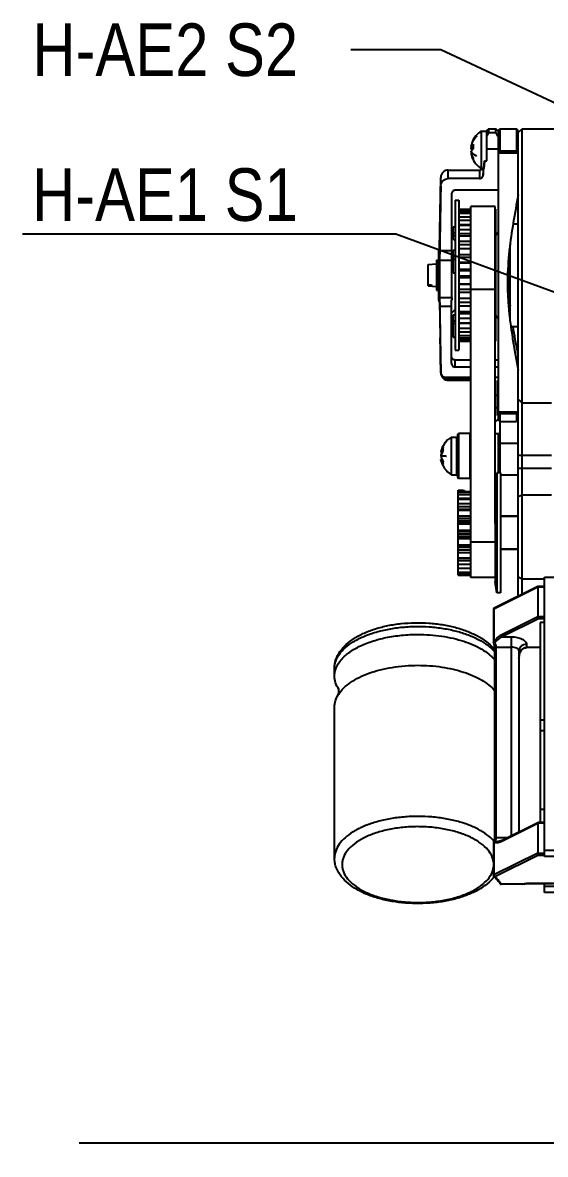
# Model space of a CAD drawing. Header units: millimetres. Extents: x 0 to 594, y 0 to 420.
# Drawn here: x 148.1 to 182.9, y 124.4 to 199.7 of the extents above; entities that cross this region are included whole.
import ezdxf

# ---------------------------------------------------------------- set-up
doc = ezdxf.new("R2010")
doc.units = ezdxf.units.MM
doc.header["$LTSCALE"] = 32.67
doc.layers.get('0').update_dxf_attribs({"linetype": 'CONTINUOUS'})
for name, color, linetype in [('3_ALL_AXES', 7, 'CONTINUOUS'), ('7_ALL_FEATURES', 7, 'CONTINUOUS'), ('APSF_BLANK_LAYER', 7, 'CONTINUOUS'), ('AXIS', 7, 'CONTINUOUS'), ('COSMETIC', 7, 'CONTINUOUS'), ('NOTE', 7, 'CONTINUOUS')]:
    doc.layers.add(name, color=color, linetype=linetype)
doc.styles.get("Standard").update_dxf_attribs({"font": 'txt', "width": 0.85})
doc.styles.add('TEXTSTYLE_2', font='txt', dxfattribs={"width": 0.85})
doc.dimstyles.get("Standard").update_dxf_attribs({"dimtxt": 3.5, "dimasz": 3.5, "dimexe": 1.5, "dimexo": 1, "dimtad": 1, "dimtxsty": 'STANDARD', "dimblk": '_FILLED', "dimblk1": '_FILLED', "dimblk2": '_FILLED', "dimcen": 0.09, "dimadec": 0, "dimazin": 0, "dimtol": 1, "dimtp": 0.01, "dimtm": 0.01, "dimtfac": 1, "dimtofl": 0, "dimtmove": 0, "dimatfit": 3, "dimldrblk": '_FILLED', "dimfxl": 1, "dimtolj": 1, "dimarcsym": 0})

# ---------------------------------------------------------------- blocks, each defined once
blk = doc.blocks.new('_FILLED')
at = {"color": 0, "linetype": 'BYBLOCK'}
blk.add_solid([(0, 0), (-1, 0.214), (-1, -0.214)], dxfattribs=at)

msp = doc.modelspace()

# ---------------------------------------------------------------- linework, layer by layer
at = {"color": 7, "linetype": 'CONTINUOUS'}
for p, q in [((178.684, 189.976), (178.684, 192.476)), ((178.684, 192.476), (179.034, 192.476)), ((179.022, 192.494), (179.02, 192.478)), ((179.034, 190.608), (179.034, 192.476)), ((179.638, 192.611), (179.167, 192.611)), ((179.171, 192.609), (179.169, 192.611)), ((179.171, 192.373), (179.171, 192.609)), ((179.634, 192.609), (179.171, 192.609)), ((179.171, 192.373), (179.634, 192.373)), ((179.636, 192.611), (179.634, 192.609)), ((179.634, 192.373), (179.634, 192.609)), ((179.784, 192.506), (179.909, 192.631)), ((179.909, 192.631), (179.909, 191.147)), ((181.009, 192.631), (181.009, 191.147)), ((181.134, 192.506), (181.009, 192.631)), ((181.134, 192.381), (181.384, 192.631)), ((181.134, 161.53), (181.134, 192.506)), ((181.384, 161.655), (181.384, 192.631)), ((181.384, 192.631), (185.384, 192.631)), ((178.119, 191.433), (177.987, 191.45)), ((178.124, 191.322), (177.987, 191.33)), ((178.007, 191.004), (177.987, 191.001)), ((179.838, 191.027), (179.784, 190.967)), ((179.784, 190.967), (179.784, 173.811)), ((179.838, 191.027), (181.08, 191.027)), ((179.909, 191.147), (181.009, 191.147)), ((181.134, 190.967), (181.08, 191.027)), ((176.475, 189.313), (176.475, 189.881)), ((178.556, 189.881), (178.556, 189.313)), ((178.684, 189.976), (178.822, 189.976)), ((178.805, 189.976), (178.805, 189.548)), ((175.975, 188.803), (175.975, 189.391)), ((178.556, 189.313), (176.475, 189.313)), ((179.784, 188.531), (176.934, 188.531)), ((176.684, 188.268), (176.684, 184.063)), ((177.184, 187.271), (177.984, 187.271)), ((177.184, 187.236), (177.984, 187.236)), ((177.184, 187.127), (177.984, 187.127)), ((177.184, 186.998), (177.984, 186.998)), ((177.984, 162.762), (177.984, 187.447)), ((179.584, 187.447), (177.984, 187.447)), ((179.584, 166.355), (179.584, 187.447)), ((179.584, 187.271), (179.634, 187.271)), ((179.584, 187.236), (179.634, 187.236)), ((179.584, 187.127), (179.634, 187.127)), ((179.584, 186.998), (179.634, 186.998)), ((179.634, 178.491), (179.634, 187.271)), ((176.809, 185.281), (176.809, 186.103)), ((176.809, 186.103), (176.934, 186.103)), ((177.184, 186.769), (177.984, 186.769)), ((177.184, 186.553), (177.984, 186.553)), ((177.984, 186.229), (177.184, 186.229)), ((177.184, 186.217), (177.984, 186.217)), ((179.584, 186.769), (179.634, 186.769)), ((179.584, 186.553), (179.634, 186.553)), ((179.634, 186.229), (179.584, 186.229)), ((179.584, 186.217), (179.634, 186.217)), ((180.787, 186.306), (181.134, 186.306)), ((176.934, 185.156), (176.684, 185.406)), ((176.809, 185.702), (176.934, 185.702)), ((176.809, 185.515), (176.934, 185.515)), ((177.184, 185.925), (177.984, 185.925)), ((177.984, 185.633), (177.184, 185.633)), ((177.184, 185.497), (177.984, 185.497)), ((179.584, 185.925), (179.634, 185.925)), ((179.634, 185.633), (179.584, 185.633)), ((179.584, 185.497), (179.634, 185.497)), ((179.634, 185.542), (179.784, 185.756)), ((177.184, 185.144), (177.984, 185.144)), ((177.984, 184.899), (177.184, 184.899)), ((177.184, 184.646), (177.984, 184.646)), ((179.584, 185.144), (179.634, 185.144)), ((179.634, 184.899), (179.584, 184.899)), ((179.584, 184.646), (179.634, 184.646)), ((180.584, 179.854), (180.584, 184.911)), ((175.684, 183.881), (175.684, 181.881)), ((175.684, 183.881), (175.834, 183.881)), ((175.899, 183.869), (175.899, 181.391)), ((175.899, 183.869), (176.709, 183.869)), ((176.684, 184.508), (175.903, 184.508)), ((176.709, 181.391), (176.709, 183.869)), ((176.809, 183.041), (176.809, 184.541)), ((176.809, 184.541), (176.934, 184.541)), ((176.809, 184.14), (176.934, 184.14)), ((176.809, 183.952), (176.934, 183.952)), ((177.184, 184.249), (177.984, 184.249)), ((177.984, 184.063), (177.184, 184.063)), ((179.584, 184.249), (179.634, 184.249)), ((179.634, 184.063), (179.584, 184.063)), ((180.504, 183.946), (180.504, 181.816)), ((175.134, 183.583), (175.684, 183.631)), ((175.134, 182.179), (175.134, 183.583)), ((177.984, 183.731), (177.184, 183.731)), ((177.184, 183.707), (177.984, 183.707)), ((177.184, 183.286), (177.984, 183.286)), ((177.984, 183.169), (177.184, 183.169)), ((179.634, 183.731), (179.584, 183.731)), ((179.584, 183.707), (179.634, 183.707)), ((179.584, 183.286), (179.634, 183.286)), ((179.634, 183.169), (179.584, 183.169)), ((176.809, 183.041), (176.934, 183.041)), ((177.984, 182.825), (177.184, 182.825)), ((177.184, 182.726), (177.984, 182.726)), ((179.634, 182.825), (179.584, 182.825)), ((179.584, 182.726), (179.634, 182.726)), ((175.134, 182.263), (175.359, 182.244)), ((175.359, 182.176), (175.134, 182.194)), ((175.134, 182.179), (175.684, 182.131)), ((175.359, 182.244), (175.359, 182.176)), ((175.684, 181.881), (175.834, 181.881)), ((177.184, 182.303), (177.984, 182.303)), ((177.984, 182.26), (177.184, 182.26)), ((177.984, 181.923), (177.184, 181.923)), ((177.184, 181.753), (177.984, 181.753)), ((177.984, 181.941), (179.584, 181.941)), ((179.584, 182.303), (179.634, 182.303)), ((179.634, 182.26), (179.584, 182.26)), ((179.634, 181.923), (179.584, 181.923)), ((179.584, 181.753), (179.634, 181.753)), ((180.482, 181.814), (180.48, 181.834)), ((175.899, 181.391), (176.709, 181.391)), ((176.684, 177.031), (176.684, 181.218)), ((177.184, 181.348), (177.984, 181.348)), ((177.984, 181.068), (177.184, 181.068)), ((177.184, 180.837), (177.984, 180.837)), ((179.584, 181.348), (179.634, 181.348)), ((179.634, 181.068), (179.584, 181.068)), ((179.584, 180.837), (179.634, 180.837)), ((176.684, 180.791), (175.903, 180.791)), ((176.934, 180.606), (176.684, 180.356)), ((176.809, 178.75), (176.809, 180.25)), ((176.809, 180.25), (176.934, 180.25)), ((177.184, 180.471), (177.984, 180.471)), ((177.984, 180.305), (177.184, 180.305)), ((179.584, 180.471), (179.634, 180.471)), ((179.634, 180.305), (179.584, 180.305)), ((179.634, 180.221), (179.784, 180.007)), ((176.809, 179.848), (176.934, 179.848)), ((176.809, 179.661), (176.934, 179.661)), ((177.184, 180.023), (177.984, 180.023)), ((177.184, 179.714), (177.984, 179.714)), ((177.984, 179.67), (177.184, 179.67)), ((177.184, 179.352), (177.984, 179.352)), ((179.584, 180.023), (179.634, 180.023)), ((179.584, 179.714), (179.634, 179.714)), ((179.634, 179.67), (179.584, 179.67)), ((179.584, 179.352), (179.634, 179.352)), ((180.638, 179.456), (181.134, 179.456)), ((176.809, 178.75), (176.934, 178.75)), ((177.184, 179.116), (177.984, 179.116)), ((177.184, 178.859), (177.984, 178.859)), ((177.184, 178.707), (177.984, 178.707)), ((177.184, 178.567), (177.984, 178.567)), ((179.584, 179.116), (179.634, 179.116)), ((179.584, 178.859), (179.634, 178.859)), ((179.584, 178.707), (179.634, 178.707)), ((179.584, 178.567), (179.634, 178.567)), ((177.184, 178.507), (177.984, 178.507)), ((177.184, 178.491), (177.984, 178.491)), ((179.584, 178.507), (179.634, 178.507)), ((179.584, 178.491), (179.634, 178.491)), ((177.984, 177.231), (176.934, 177.231)), ((176.934, 176.768), (176.934, 177.231)), ((179.784, 177.231), (179.584, 177.231)), ((181.134, 177.539), (181.094, 177.749)), ((175.975, 176.372), (175.975, 176.497)), ((177.984, 176.768), (176.934, 176.768)), ((179.784, 176.768), (179.584, 176.768)), ((176.185, 176.083), (177.984, 176.083)), ((176.475, 175.95), (177.984, 175.95)), ((176.475, 175.881), (176.475, 175.95)), ((179.584, 176.083), (179.784, 176.083)), ((179.784, 175.88), (179.759, 175.88)), ((179.759, 173.53), (179.759, 175.88)), ((179.759, 174.879), (179.584, 174.879)), ((179.759, 174.049), (179.584, 174.049)), ((181.134, 174.605), (181.384, 174.387)), ((181.384, 174.387), (183.334, 174.387)), ((179.816, 173.53), (179.759, 173.53)), ((179.784, 173.811), (179.838, 173.751)), ((181.08, 173.751), (179.838, 173.751)), ((181.009, 173.647), (179.909, 173.647)), ((179.909, 173.647), (179.909, 173.131)), ((181.009, 173.647), (181.009, 173.131)), ((181.08, 173.751), (181.134, 173.811)), ((179.64, 173.165), (179.584, 173.165)), ((179.784, 173.256), (179.909, 173.131)), ((179.934, 169.731), (179.934, 173.131)), ((181.134, 173.256), (181.009, 173.131)), ((176.684, 172.099), (177.034, 172.099)), ((176.684, 169.599), (176.684, 172.099)), ((177.034, 169.599), (177.034, 172.099)), ((177.084, 172.274), (177.159, 172.349)), ((177.084, 172.274), (177.084, 169.424)), ((177.159, 172.349), (177.159, 171.878)), ((177.159, 171.878), (177.159, 171.734)), ((177.984, 172.274), (177.909, 172.349)), ((177.909, 172.349), (177.909, 171.878)), ((177.909, 171.878), (177.909, 171.734)), ((179.884, 172.274), (179.809, 172.349)), ((179.809, 171.878), (179.809, 172.349)), ((179.809, 171.734), (179.809, 171.878)), ((179.884, 169.731), (179.884, 172.274)), ((176.072, 171.084), (175.987, 171.096)), ((177.159, 171.734), (177.159, 169.349)), ((177.909, 171.734), (177.909, 169.349)), ((179.809, 169.731), (179.809, 171.734)), ((179.934, 171.707), (181.134, 171.707)), ((175.989, 170.856), (175.987, 170.856)), ((176.059, 170.612), (175.987, 170.602)), ((175.988, 170.593), (175.987, 170.602)), ((181.134, 170.902), (183.334, 170.902)), ((176.684, 169.599), (177.034, 169.599)), ((179.959, 169.599), (181.134, 169.599)), ((181.134, 170.032), (183.334, 170.032)), ((177.084, 169.424), (177.159, 169.349)), ((177.984, 169.424), (177.909, 169.349)), ((177.134, 168.547), (177.134, 168.562)), ((177.134, 168.43), (177.984, 168.43)), ((177.134, 168.271), (177.134, 168.43)), ((177.134, 168.271), (177.984, 168.271)), ((177.564, 168.484), (177.984, 168.484)), ((181.134, 168.158), (181.384, 168.268)), ((181.384, 168.268), (183.334, 168.268)), ((177.134, 167.973), (177.984, 167.973)), ((177.134, 167.688), (177.134, 167.973)), ((177.134, 167.688), (177.984, 167.688)), ((177.134, 167.245), (177.984, 167.245)), ((177.134, 166.87), (177.134, 167.245)), ((177.134, 166.87), (177.984, 166.87)), ((177.134, 166.335), (177.984, 166.335)), ((177.134, 165.914), (177.134, 166.335)), ((177.134, 165.914), (177.984, 165.914)), ((177.134, 165.352), (177.984, 165.352)), ((177.134, 164.936), (177.134, 165.352)), ((177.984, 165.141), (179.584, 165.141)), ((177.134, 164.936), (177.984, 164.936)), ((177.134, 164.414), (177.984, 164.414)), ((177.134, 164.054), (177.134, 164.414)), ((177.134, 164.054), (177.984, 164.054)), ((177.134, 163.636), (177.984, 163.636)), ((177.134, 163.374), (177.134, 163.636)), ((177.134, 163.374), (177.984, 163.374)), ((177.134, 163.11), (177.984, 163.11)), ((177.134, 162.979), (177.134, 163.11)), ((177.134, 162.979), (177.984, 162.979)), ((177.134, 162.901), (177.984, 162.901)), ((179.584, 162.762), (177.984, 162.762)), ((181.134, 162.8), (181.384, 162.667)), ((182.884, 162.768), (183.647, 162.768)), ((182.884, 144.182), (182.884, 162.768)), ((179.509, 160.676), (182.426, 162.135)), ((179.535, 160.73), (182.441, 162.183)), ((181.384, 162.667), (182.884, 162.667)), ((182.426, 162.135), (182.884, 162.135)), ((182.426, 162.135), (182.426, 160.143)), ((182.442, 162.183), (182.447, 162.185)), ((182.447, 162.185), (182.884, 162.185)), ((179.48, 160.641), (179.48, 158.432)), ((179.509, 160.676), (179.509, 158.467)), ((182.426, 160.143), (179.997, 158.928)), ((182.468, 160.006), (180.068, 158.806)), ((182.884, 160.143), (182.426, 160.143)), ((182.884, 160.006), (182.468, 160.006)), ((182.884, 159.77), (182.584, 159.77)), ((182.584, 159.77), (182.584, 146.457)), ((179.48, 158.432), (179.484, 158.402)), ((180.068, 158.806), (180.676, 158.806)), ((180.676, 145.573), (180.676, 158.806)), ((181.676, 158.306), (181.676, 158.093)), ((179.539, 158.073), (179.539, 145.376)), ((179.639, 158.123), (180.676, 158.123)), ((179.639, 158.123), (179.639, 145.426)), ((181.176, 157.873), (181.176, 145.823)), ((182.584, 158.106), (181.676, 158.106)), ((182.584, 158.093), (181.676, 158.093)), ((168.901, 156.191), (168.901, 156.722)), ((168.901, 144.078), (168.901, 154.135)), ((182.584, 153.275), (182.884, 153.275)), ((182.884, 152.539), (182.584, 152.539)), ((182.584, 147.343), (182.884, 147.343)), ((179.997, 145.192), (182.426, 146.407)), ((180.023, 145.246), (182.441, 146.455)), ((182.884, 146.407), (182.426, 146.407)), ((182.426, 146.407), (182.426, 144.415)), ((182.442, 146.456), (182.447, 146.457)), ((182.884, 146.457), (182.447, 146.457)), ((180.383, 145.426), (179.639, 145.426)), ((179.48, 145.13), (179.48, 142.921)), ((179.5, 145.191), (179.5, 145.191)), ((179.509, 145.165), (179.509, 142.956)), ((179.767, 145.176), (179.768, 145.176)), ((182.426, 144.415), (179.509, 142.956)), ((182.468, 144.278), (179.58, 142.835)), ((182.426, 144.415), (182.884, 144.415)), ((182.468, 144.278), (182.884, 144.278)), ((211.884, 144.582), (182.884, 144.582)), ((211.884, 144.182), (182.884, 144.182)), ((181.418, 142.349), (179.993, 142.349)), ((179.994, 142.349), (179.994, 142.336)), ((181.418, 142.336), (179.994, 142.336)), ((181.418, 142.336), (181.418, 142.349)), ((181.418, 142.336), (181.441, 142.338)), ((184.176, 142.378), (181.676, 142.378)), ((181.676, 142.378), (181.676, 142.365)), ((184.176, 142.365), (181.676, 142.365)), ((182.884, 141.782), (182.884, 142.365)), ((211.884, 142.182), (182.884, 142.182)), ((211.884, 141.782), (182.884, 141.782))]:
    msp.add_line(p, q, dxfattribs=at)
for points in [[(179.484, 158.402), (179.504, 158.332), (179.526, 158.227), (179.537, 158.129), (179.539, 158.073)], [(181.176, 157.373), (181.184, 157.499), (181.214, 157.645), (181.263, 157.775), (181.328, 157.887), (181.408, 157.979), (181.502, 158.047), (181.604, 158.085), (181.676, 158.093)], [(179.539, 145.376), (179.537, 145.325), (179.527, 145.258), (179.512, 145.21), (179.5, 145.191)], [(180.023, 145.246), (179.904, 145.198), (179.782, 145.177), (179.768, 145.176)]]:
    msp.add_lwpolyline(points, dxfattribs=at)
for centre, radius, start, end in [((179.411, 191.226), 1.446, 120.18853, 160.07687), ((175.156, 187.771), 6.603, 45.49612, 45.66494), ((179.241, 191.287), 1.264, 160.10887, 172.621), ((179.289, 191.162), 1.313, 167.47429, 172.67262), ((179.289, 191.289), 1.313, 187.32738, 192.52571), ((179.241, 191.164), 1.264, 187.379, 199.89113), ((179.244, 191.166), 1.269, 199.90261, 208.1893), ((179.411, 191.226), 1.446, 199.92313, 239.81147), ((194.63, 182.417), 17.114, 149.33025, 149.79796), ((166.289, 182.417), 17.115, 30.20333, 30.67103), ((176.475, 189.381), 0.5, 90, 178.90878), ((178.266, 190.614), 0.148, 197.19566, 198.93457), ((178.556, 190.131), 0.25, 270, 320.88334), ((223.058, 183.853), 47.16, 179.20429, 179.98031), ((180.534, 183.906), 0.05, 360, 126.8699), ((203.418, 183.742), 23.017, 184.80427, 186.21724), ((180.534, 181.856), 0.05, 233.1301, 0), ((209.788, 181.398), 33.889, 180.01078, 180.26899), ((232.339, 181.541), 56.441, 180.30722, 180.76139), ((206.887, 184.115), 26.506, 186.208, 187.07393), ((694.493, 187.834), 518.638, 180.77801, 181.00884), ((176.475, 176.381), 0.5, 181.09122, 270), ((176.7, 176.539), 4.482, 313.19409, 313.47364), ((191.823, 181.838), 14.458, 214.01164, 214.50987), ((169.096, 181.838), 14.458, 325.49061, 325.98884), ((177.411, 170.849), 1.446, 120.18853, 169.80674), ((176.652, 170.977), 0.676, 169.0994, 169.86156), ((176.652, 170.977), 0.676, 168.45809, 169.09941), ((176.658, 170.975), 0.682, 162.77875, 168.44794), ((176.705, 170.981), 0.729, 189.88675, 190.45561), ((177.411, 170.849), 1.446, 190.19326, 239.81147), ((179.552, 160.696), 0.038, 116.5936, 128.92575), ((177.454, 156.31), 2.66, 38.09015, 40.36925), ((182.244, 157.373), 1.068, 172.76322, 180.00705), ((170.873, 153.887), 2.028, 146.73603, 147.12299), ((179.58, 145.13), 0.1, 142.82046, 153.03448), ((177.605, 143.5), 2.566, 41.91732, 42.2748), ((179.619, 145.102), 0.127, 143.43938, 150.06971), ((179.58, 142.921), 0.1, 179.99681, 227.16148), ((177.472, 140.651), 2.998, 46.00613, 47.13054), ((178.045, 141.09), 2.32, 32.87567, 34.69853), ((179.994, 142.436), 0.1, 212.88997, 269.99718), ((181.646, 141.395), 0.981, 102.24099, 103.427)]:
    msp.add_arc(centre, radius, start, end, dxfattribs=at)
for points, knots in [([(179.169, 192.611), (179.167, 192.611), (179.161, 192.609), (179.151, 192.602), (179.137, 192.592), (179.112, 192.572), (179.073, 192.539), (179.04, 192.51), (179.022, 192.494)], [0, 0, 0, 0, 0.034749, 0.0974, 0.187804, 0.304686, 0.610795, 1, 1, 1, 1]), ([(179.634, 192.373), (179.634, 192.357), (179.646, 192.319), (179.677, 192.255), (179.725, 192.174), (179.763, 192.116), (179.784, 192.085)], [0, 0, 0, 0, 0.143545, 0.364793, 0.654862, 1, 1, 1, 1]), ([(179.77, 192.494), (179.754, 192.511), (179.724, 192.54), (179.688, 192.573), (179.665, 192.593), (179.652, 192.603), (179.643, 192.609), (179.638, 192.611), (179.636, 192.611)], [0, 0, 0, 0, 0.393556, 0.700024, 0.816069, 0.905262, 0.966523, 1, 1, 1, 1]), ([(177.987, 191.45), (177.992, 191.464), (178.01, 191.499), (178.057, 191.551), (178.101, 191.582), (178.126, 191.597)], [0, 0, 0, 0, 0.214916, 0.575629, 1, 1, 1, 1]), ([(178.126, 191.597), (178.123, 191.573), (178.115, 191.472), (178.118, 191.371), (178.126, 191.295)], [0, 0, 0, 0, 0.247342, 1, 1, 1, 1]), ([(178.051, 191.226), (178.044, 191.234), (178.017, 191.266), (177.996, 191.302), (177.987, 191.33)], [0, 0, 0, 0, 0.275166, 1, 1, 1, 1]), ([(178.126, 191.295), (178.109, 191.282), (178.077, 191.254), (178.026, 191.199), (177.997, 191.153), (177.987, 191.121)], [0, 0, 0, 0, 0.291978, 0.554448, 1, 1, 1, 1]), ([(178.007, 191.004), (178.013, 190.976), (178.042, 190.863), (178.086, 190.754), (178.126, 190.677)], [0, 0, 0, 0, 0.248753, 1, 1, 1, 1]), ([(178.126, 190.677), (178.125, 190.672), (178.12, 190.652), (178.118, 190.633), (178.118, 190.618)], [0, 0, 0, 0, 0.26376, 1, 1, 1, 1]), ([(178.118, 190.618), (178.118, 190.614), (178.118, 190.598), (178.121, 190.582), (178.125, 190.571)], [0, 0, 0, 0, 0.257575, 1, 1, 1, 1]), ([(175.975, 188.803), (175.976, 188.868), (176.003, 189), (176.111, 189.169), (176.276, 189.285), (176.409, 189.313), (176.475, 189.313)], [0, 0, 0, 0, 0.249397, 0.499121, 0.749363, 1, 1, 1, 1]), ([(178.556, 189.313), (178.587, 189.313), (178.65, 189.325), (178.73, 189.378), (178.786, 189.455), (178.802, 189.517), (178.805, 189.548)], [0, 0, 0, 0, 0.250645, 0.500904, 0.750641, 1, 1, 1, 1]), ([(175.975, 188.803), (175.962, 188.087), (175.936, 186.655), (175.912, 185.224), (175.903, 184.508)], [0, 0, 0, 0, 0.5, 1, 1, 1, 1]), ([(176.934, 188.531), (176.901, 188.531), (176.833, 188.517), (176.75, 188.456), (176.696, 188.369), (176.684, 188.302), (176.684, 188.268)], [0, 0, 0, 0, 0.250631, 0.500854, 0.750575, 1, 1, 1, 1]), ([(181.134, 188.223), (181.014, 187.608), (180.785, 186.377), (180.604, 185.136), (180.536, 184.513)], [0, 0, 0, 0, 0.500043, 1, 1, 1, 1]), ([(176.684, 184.063), (176.688, 184.047), (176.702, 183.983), (176.709, 183.918), (176.709, 183.869)], [0, 0, 0, 0, 0.255306, 1, 1, 1, 1]), ([(180.536, 184.513), (180.464, 183.85), (180.397, 182.848), (180.427, 181.512), (180.503, 180.512), (180.623, 179.517), (180.823, 178.196), (181.006, 177.211), (181.134, 176.555)], [0, 0, 0, 0, 0.249919, 0.374914, 0.499915, 0.624926, 0.749947, 1, 1, 1, 1]), ([(176.709, 181.391), (176.709, 181.377), (176.707, 181.319), (176.696, 181.261), (176.684, 181.218)], [0, 0, 0, 0, 0.239684, 1, 1, 1, 1]), ([(176.934, 177.231), (176.901, 177.231), (176.833, 177.246), (176.75, 177.306), (176.696, 177.394), (176.684, 177.461), (176.684, 177.494)], [0, 0, 0, 0, 0.250631, 0.500854, 0.750575, 1, 1, 1, 1]), ([(176.185, 176.083), (176.121, 176.13), (176.015, 176.257), (175.976, 176.417), (175.975, 176.497)], [0, 0, 0, 0, 0.500392, 1, 1, 1, 1]), ([(176.708, 176.918), (176.728, 176.875), (176.791, 176.798), (176.887, 176.768), (176.934, 176.768)], [0, 0, 0, 0, 0.499621, 1, 1, 1, 1]), ([(176.475, 175.95), (176.41, 175.95), (176.299, 175.978), (176.213, 176.048), (176.185, 176.083)], [0, 0, 0, 0, 0.593962, 1, 1, 1, 1]), ([(179.768, 173.271), (179.752, 173.256), (179.724, 173.229), (179.686, 173.196), (179.66, 173.176), (179.645, 173.167), (179.64, 173.165), (179.638, 173.165)], [0, 0, 0, 0, 0.386452, 0.689386, 0.89628, 0.960977, 1, 1, 1, 1]), ([(176.126, 171.173), (176.091, 171.122), (176.032, 171.016), (175.997, 170.899), (175.987, 170.841)], [0, 0, 0, 0, 0.514437, 1, 1, 1, 1]), ([(175.987, 170.856), (175.99, 170.875), (176.006, 170.954), (176.033, 171.03), (176.059, 171.085)], [0, 0, 0, 0, 0.245224, 1, 1, 1, 1]), ([(176.006, 171.177), (176.019, 171.218), (176.053, 171.299), (176.1, 171.372), (176.126, 171.407)], [0, 0, 0, 0, 0.492137, 1, 1, 1, 1]), ([(176.126, 171.407), (176.125, 171.398), (176.12, 171.36), (176.118, 171.321), (176.118, 171.292)], [0, 0, 0, 0, 0.246818, 1, 1, 1, 1]), ([(176.118, 171.292), (176.118, 171.283), (176.119, 171.243), (176.122, 171.203), (176.126, 171.173)], [0, 0, 0, 0, 0.246187, 1, 1, 1, 1]), ([(175.987, 170.841), (175.997, 170.781), (176.032, 170.658), (176.091, 170.545), (176.126, 170.491)], [0, 0, 0, 0, 0.487969, 1, 1, 1, 1]), ([(176.126, 170.27), (176.092, 170.319), (176.033, 170.422), (175.998, 170.536), (175.988, 170.593)], [0, 0, 0, 0, 0.506727, 1, 1, 1, 1]), ([(176.126, 170.491), (176.123, 170.472), (176.115, 170.399), (176.118, 170.324), (176.126, 170.27)], [0, 0, 0, 0, 0.258871, 1, 1, 1, 1]), ([(182.426, 162.135), (182.426, 162.146), (182.427, 162.163), (182.436, 162.181), (182.441, 162.183)], [0, 0, 0, 0, 0.627815, 1, 1, 1, 1]), ([(179.509, 160.676), (179.506, 160.674), (179.494, 160.668), (179.484, 160.658), (179.481, 160.649)], [0, 0, 0, 0, 0.295326, 1, 1, 1, 1]), ([(179.528, 160.726), (179.525, 160.723), (179.513, 160.71), (179.509, 160.69), (179.509, 160.676)], [0, 0, 0, 0, 0.220686, 1, 1, 1, 1]), ([(168.901, 156.722), (168.901, 156.818), (168.917, 157.012), (169.013, 157.394), (169.248, 157.85), (169.677, 158.326), (170.229, 158.737), (170.889, 159.082), (171.641, 159.361), (172.467, 159.569), (173.347, 159.702), (174.257, 159.758), (175.172, 159.736), (176.067, 159.635), (176.919, 159.458), (177.705, 159.209), (178.405, 158.891), (179.005, 158.509), (179.34, 158.198), (179.48, 158.033)], [0, 0, 0, 0, 0.023463, 0.047006, 0.095193, 0.146214, 0.201432, 0.261547, 0.326532, 0.395754, 0.468147, 0.542362, 0.616902, 0.690245, 0.760963, 0.827852, 0.890077, 0.947331, 1, 1, 1, 1]), ([(182.468, 160.006), (182.462, 160.014), (182.45, 160.033), (182.433, 160.078), (182.426, 160.117), (182.426, 160.143)], [0, 0, 0, 0, 0.200598, 0.454144, 1, 1, 1, 1]), ([(168.901, 156.722), (168.901, 156.881), (168.961, 157.215), (169.216, 157.683), (169.621, 158.115), (170.161, 158.503), (170.821, 158.839), (171.585, 159.114), (172.429, 159.32), (173.332, 159.453), (174.266, 159.509), (175.206, 159.485), (176.125, 159.382), (176.995, 159.203), (177.793, 158.954), (178.496, 158.641), (179.085, 158.273), (179.411, 157.979), (179.544, 157.825)], [0, 0, 0, 0, 0.039191, 0.08153, 0.129244, 0.183389, 0.24407, 0.310715, 0.382281, 0.457411, 0.53454, 0.612002, 0.68811, 0.76125, 0.82997, 0.89309, 0.94983, 1, 1, 1, 1]), ([(168.901, 156.191), (168.901, 156.282), (168.92, 156.468), (169.032, 156.841), (169.322, 157.298), (169.85, 157.775), (170.547, 158.188), (171.388, 158.526), (172.343, 158.777), (173.377, 158.932), (174.09, 158.966), (174.451, 158.966)], [0, 0, 0, 0, 0.040707, 0.082571, 0.17327, 0.277885, 0.398281, 0.5337, 0.68165, 0.83851, 1, 1, 1, 1]), ([(174.451, 158.966), (174.983, 158.966), (175.772, 158.911), (176.785, 158.72), (177.487, 158.526), (178.126, 158.284), (178.69, 157.998), (179.166, 157.674), (179.432, 157.424), (179.545, 157.293)], [0, 0, 0, 0, 0.28998, 0.429401, 0.562266, 0.686819, 0.801701, 0.906109, 1, 1, 1, 1]), ([(179.48, 158.432), (179.48, 158.439), (179.487, 158.454), (179.501, 158.463), (179.509, 158.467)], [0, 0, 0, 0, 0.431907, 1, 1, 1, 1]), ([(179.58, 158.422), (179.568, 158.417), (179.546, 158.412), (179.52, 158.405), (179.503, 158.402), (179.493, 158.401), (179.488, 158.4), (179.485, 158.401), (179.484, 158.402)], [0, 0, 0, 0, 0.379853, 0.700302, 0.823083, 0.915294, 0.973533, 1, 1, 1, 1]), ([(179.997, 158.928), (179.902, 158.881), (179.716, 158.747), (179.569, 158.57), (179.509, 158.467)], [0, 0, 0, 0, 0.470231, 1, 1, 1, 1]), ([(179.509, 158.467), (179.514, 158.464), (179.524, 158.457), (179.541, 158.446), (179.56, 158.434), (179.573, 158.426), (179.58, 158.422)], [0, 0, 0, 0, 0.201122, 0.444513, 0.716024, 1, 1, 1, 1]), ([(180.068, 158.806), (179.976, 158.768), (179.794, 158.661), (179.643, 158.511), (179.58, 158.422)], [0, 0, 0, 0, 0.476937, 1, 1, 1, 1]), ([(179.58, 158.422), (179.598, 158.373), (179.627, 158.274), (179.639, 158.173), (179.639, 158.123)], [0, 0, 0, 0, 0.516759, 1, 1, 1, 1]), ([(180.068, 158.806), (180.047, 158.817), (180.012, 158.855), (179.997, 158.903), (179.997, 158.928)], [0, 0, 0, 0, 0.487771, 1, 1, 1, 1]), ([(180.676, 158.806), (180.804, 158.806), (181.047, 158.783), (181.328, 158.696), (181.505, 158.592), (181.6, 158.505), (181.662, 158.41), (181.676, 158.339), (181.676, 158.306)], [0, 0, 0, 0, 0.318375, 0.60155, 0.722111, 0.826868, 0.917694, 1, 1, 1, 1]), ([(181.676, 158.306), (181.612, 158.306), (181.483, 158.285), (181.318, 158.191), (181.204, 158.047), (181.176, 157.93), (181.176, 157.873)], [0, 0, 0, 0, 0.266347, 0.5234, 0.766765, 1, 1, 1, 1]), ([(179.639, 158.123), (179.626, 158.123), (179.601, 158.121), (179.564, 158.11), (179.539, 158.089), (179.539, 158.073)], [0, 0, 0, 0, 0.324278, 0.612777, 1, 1, 1, 1]), ([(181.176, 157.873), (181.176, 157.89), (181.169, 157.925), (181.138, 157.973), (181.091, 158.016), (181.002, 158.068), (180.862, 158.112), (180.74, 158.123), (180.676, 158.123)], [0, 0, 0, 0, 0.082306, 0.173132, 0.27789, 0.39845, 0.681624, 1, 1, 1, 1]), ([(181.185, 157.508), (181.193, 157.576), (181.224, 157.711), (181.3, 157.868), (181.388, 157.977), (181.47, 158.046), (181.567, 158.094), (181.64, 158.106), (181.676, 158.106)], [0, 0, 0, 0, 0.244509, 0.490973, 0.615968, 0.742442, 0.870597, 1, 1, 1, 1]), ([(169.178, 154.999), (169.273, 155.145), (169.516, 155.429), (169.978, 155.796), (170.547, 156.123), (171.208, 156.401), (171.948, 156.624), (173.031, 156.845), (173.879, 156.91), (174.451, 156.91)], [0, 0, 0, 0, 0.09012, 0.191403, 0.304386, 0.428473, 0.562258, 0.70377, 1, 1, 1, 1]), ([(174.451, 156.91), (174.982, 156.91), (175.771, 156.854), (176.784, 156.663), (177.485, 156.47), (178.124, 156.228), (178.688, 155.942), (179.164, 155.619), (179.43, 155.369), (179.543, 155.239)], [0, 0, 0, 0, 0.289927, 0.42933, 0.562187, 0.686743, 0.801641, 0.906076, 1, 1, 1, 1]), ([(169.178, 155.327), (169.091, 155.459), (168.952, 155.736), (168.901, 156.044), (168.901, 156.191)], [0, 0, 0, 0, 0.516886, 1, 1, 1, 1]), ([(169.188, 155.28), (169.186, 155.292), (169.181, 155.308), (169.175, 155.327), (169.171, 155.336), (169.17, 155.339), (169.168, 155.342), (169.173, 155.333), (169.175, 155.331), (169.178, 155.327)], [0, 0, 0, 0, 0.449502, 0.612216, 0.724784, 0.782016, 0.788559, 0.797485, 1, 1, 1, 1]), ([(169.174, 154.997), (169.189, 155.037), (169.206, 155.132), (169.2, 155.228), (169.188, 155.28)], [0, 0, 0, 0, 0.44304, 1, 1, 1, 1]), ([(168.901, 154.135), (168.901, 154.28), (168.95, 154.583), (169.086, 154.857), (169.17, 154.988)], [0, 0, 0, 0, 0.483527, 1, 1, 1, 1]), ([(179.504, 145.226), (179.365, 145.378), (179.033, 145.668), (178.436, 146.028), (177.728, 146.334), (176.929, 146.576), (176.059, 146.748), (175.145, 146.844), (174.211, 146.863), (173.283, 146.804), (172.389, 146.668), (171.552, 146.46), (170.798, 146.184), (170.145, 145.849), (169.611, 145.463), (169.212, 145.033), (168.96, 144.568), (168.901, 144.236), (168.901, 144.078)], [0, 0, 0, 0, 0.050747, 0.108023, 0.171578, 0.2406, 0.313901, 0.390034, 0.4674, 0.544337, 0.619206, 0.690473, 0.756811, 0.817207, 0.871113, 0.91865, 0.960877, 1, 1, 1, 1]), ([(179.492, 143.797), (179.482, 143.879), (179.446, 144.044), (179.307, 144.374), (179.006, 144.772), (178.493, 145.184), (177.839, 145.538), (177.063, 145.824), (176.194, 146.031), (175.262, 146.153), (174.3, 146.184), (173.344, 146.124), (172.428, 145.975), (171.585, 145.742), (170.845, 145.434), (170.232, 145.06), (169.769, 144.632), (169.515, 144.224), (169.417, 143.891), (169.401, 143.726), (169.401, 143.645)], [0, 0, 0, 0, 0.020499, 0.041855, 0.088629, 0.142583, 0.204232, 0.272982, 0.347502, 0.425982, 0.506331, 0.58633, 0.663784, 0.736672, 0.803313, 0.862572, 0.914156, 0.959026, 0.97979, 1, 1, 1, 1]), ([(182.426, 146.407), (182.426, 146.418), (182.427, 146.435), (182.436, 146.453), (182.441, 146.456)], [0, 0, 0, 0, 0.627815, 1, 1, 1, 1]), ([(179.639, 145.426), (179.626, 145.426), (179.601, 145.424), (179.564, 145.413), (179.539, 145.392), (179.539, 145.376)], [0, 0, 0, 0, 0.324315, 0.612828, 1, 1, 1, 1]), ([(179.639, 145.426), (179.639, 145.385), (179.632, 145.313), (179.601, 145.244), (179.58, 145.221)], [0, 0, 0, 0, 0.56739, 1, 1, 1, 1]), ([(179.509, 145.165), (179.501, 145.161), (179.487, 145.153), (179.48, 145.137), (179.48, 145.13)], [0, 0, 0, 0, 0.567974, 1, 1, 1, 1]), ([(179.5, 145.191), (179.509, 145.202), (179.534, 145.221), (179.565, 145.223), (179.58, 145.221)], [0, 0, 0, 0, 0.485423, 1, 1, 1, 1]), ([(179.509, 145.165), (179.54, 145.143), (179.616, 145.113), (179.74, 145.109), (179.869, 145.136), (179.954, 145.171), (179.997, 145.192)], [0, 0, 0, 0, 0.225397, 0.462673, 0.720176, 1, 1, 1, 1]), ([(179.58, 145.221), (179.593, 145.213), (179.652, 145.185), (179.718, 145.177), (179.767, 145.176)], [0, 0, 0, 0, 0.24363, 1, 1, 1, 1]), ([(180.023, 145.246), (180.015, 145.242), (180, 145.225), (179.997, 145.204), (179.997, 145.192)], [0, 0, 0, 0, 0.448403, 1, 1, 1, 1]), ([(179.533, 142.831), (179.253, 142.479), (178.673, 142.039), (177.785, 141.622), (177, 141.363), (176.147, 141.178), (175.247, 141.069), (174.325, 141.04), (173.407, 141.091), (172.517, 141.221), (171.681, 141.427), (170.919, 141.704), (170.25, 142.05), (169.689, 142.462), (169.254, 142.941), (169.014, 143.4), (168.918, 143.785), (168.901, 143.981), (168.901, 144.078)], [0, 0, 0, 0, 0.108551, 0.17035, 0.236924, 0.30747, 0.38079, 0.455446, 0.529889, 0.602587, 0.672155, 0.737486, 0.797913, 0.853381, 0.904582, 0.952893, 0.97649, 1, 1, 1, 1]), ([(182.468, 144.278), (182.462, 144.286), (182.45, 144.305), (182.433, 144.35), (182.426, 144.389), (182.426, 144.415)], [0, 0, 0, 0, 0.200598, 0.454144, 1, 1, 1, 1]), ([(169.401, 143.645), (169.401, 143.564), (169.417, 143.398), (169.515, 143.066), (169.769, 142.658), (170.232, 142.229), (170.845, 141.856), (171.585, 141.547), (172.428, 141.315), (173.344, 141.166), (174.3, 141.106), (175.262, 141.137), (176.194, 141.259), (177.063, 141.466), (177.838, 141.751), (178.493, 142.106), (179.006, 142.518), (179.307, 142.915), (179.446, 143.245), (179.482, 143.411), (179.492, 143.493)], [0, 0, 0, 0, 0.02021, 0.040974, 0.085844, 0.137428, 0.196687, 0.263327, 0.336216, 0.41367, 0.493669, 0.574017, 0.652498, 0.727017, 0.795767, 0.857417, 0.91137, 0.958145, 0.979501, 1, 1, 1, 1]), ([(179.48, 142.921), (179.48, 142.928), (179.487, 142.944), (179.501, 142.952), (179.509, 142.956)], [0, 0, 0, 0, 0.431907, 1, 1, 1, 1]), ([(179.509, 142.956), (179.509, 142.932), (179.524, 142.883), (179.559, 142.845), (179.58, 142.834)], [0, 0, 0, 0, 0.512206, 1, 1, 1, 1]), ([(179.58, 142.834), (179.568, 142.831), (179.543, 142.829), (179.52, 142.84), (179.512, 142.848)], [0, 0, 0, 0, 0.525941, 1, 1, 1, 1]), ([(179.554, 142.807), (179.589, 142.773), (179.719, 142.642), (179.836, 142.496), (179.91, 142.381)], [0, 0, 0, 0, 0.26303, 1, 1, 1, 1]), ([(179.952, 142.41), (179.9, 142.486), (179.783, 142.633), (179.651, 142.769), (179.58, 142.835)], [0, 0, 0, 0, 0.485544, 1, 1, 1, 1]), ([(179.91, 142.381), (179.918, 142.369), (179.945, 142.348), (179.978, 142.346), (179.994, 142.349)], [0, 0, 0, 0, 0.476308, 1, 1, 1, 1]), ([(181.418, 142.349), (181.419, 142.348), (181.424, 142.343), (181.43, 142.339), (181.434, 142.338)], [0, 0, 0, 0, 0.293441, 1, 1, 1, 1]), ([(181.438, 142.354), (181.457, 142.358), (181.535, 142.372), (181.616, 142.378), (181.676, 142.378)], [0, 0, 0, 0, 0.243322, 1, 1, 1, 1]), ([(181.676, 142.365), (181.656, 142.365), (181.577, 142.363), (181.498, 142.352), (181.441, 142.338)], [0, 0, 0, 0, 0.257275, 1, 1, 1, 1])]:
    msp.add_open_spline(points, degree=3, knots=knots, dxfattribs=at)
for points in [[(181.094, 177.749), (180.984, 178.316), (180.88, 178.885), (180.786, 179.456)], [(175.975, 176.497), (175.961, 177.232), (175.948, 177.967), (175.936, 178.702)], [(176.684, 177.031), (176.684, 176.992), (176.693, 176.953), (176.708, 176.918)], [(179.487, 160.678), (179.482, 160.666), (179.48, 160.653), (179.48, 160.641)], [(179.481, 160.649), (179.48, 160.646), (179.48, 160.644), (179.48, 160.641)], [(179.535, 160.73), (179.514, 160.72), (179.496, 160.7), (179.487, 160.678)], [(179.491, 145.175), (179.484, 145.162), (179.48, 145.146), (179.48, 145.13)], [(179.553, 145.21), (179.539, 145.202), (179.527, 145.191), (179.517, 145.178)], [(179.58, 145.221), (179.57, 145.219), (179.561, 145.215), (179.553, 145.21)], [(181.434, 142.338), (181.436, 142.338), (181.439, 142.338), (181.441, 142.338)]]:
    msp.add_open_spline(points, degree=3, dxfattribs=at)
at = {"layer": '3_ALL_AXES', "color": 7, "linetype": 'CONTINUOUS'}
for p, q in [((179.022, 192.476), (179.022, 192.494)), ((179.034, 191.284), (179.784, 191.284)), ((179.034, 190.49), (179.034, 190.608)), ((178.805, 189.548), (178.888, 190.49)), ((178.888, 190.49), (179.034, 190.49))]:
    msp.add_line(p, q, dxfattribs=at)
for points, knots in [([(179.034, 192.122), (179.054, 192.149), (179.089, 192.199), (179.132, 192.269), (179.16, 192.325), (179.171, 192.359), (179.171, 192.373)], [0, 0, 0, 0, 0.344439, 0.633605, 0.854579, 1, 1, 1, 1]), ([(178.81, 189.926), (178.808, 189.926), (178.807, 189.931), (178.807, 189.938), (178.806, 189.953), (178.806, 189.964), (178.806, 189.971)], [0, 0, 0, 0, 0.071892, 0.25942, 0.568768, 1, 1, 1, 1]), ([(178.822, 189.97), (178.82, 189.963), (178.818, 189.953), (178.815, 189.938), (178.813, 189.931), (178.811, 189.926), (178.81, 189.926)], [0, 0, 0, 0, 0.42515, 0.732837, 0.922763, 1, 1, 1, 1]), ([(178.842, 190.1), (178.84, 190.087), (178.834, 190.043), (178.827, 190), (178.822, 189.97)], [0, 0, 0, 0, 0.308146, 1, 1, 1, 1]), ([(178.888, 190.49), (178.884, 190.452), (178.87, 190.322), (178.854, 190.192), (178.842, 190.1)], [0, 0, 0, 0, 0.293087, 1, 1, 1, 1])]:
    msp.add_open_spline(points, degree=3, knots=knots, dxfattribs=at)
at = {"layer": '7_ALL_FEATURES', "color": 7, "linetype": 'CONTINUOUS'}
for p, q in [((179.784, 192.506), (179.784, 190.967)), ((179.784, 173.811), (179.784, 173.619)), ((179.784, 173.53), (179.784, 173.256)), ((179.784, 173.382), (179.821, 173.392)), ((177.134, 168.43), (177.134, 168.547)), ((177.134, 167.973), (177.134, 168.271)), ((177.134, 168.031), (177.984, 168.031)), ((177.134, 167.245), (177.134, 167.688)), ((177.134, 167.478), (177.984, 167.478)), ((177.134, 167.308), (177.984, 167.308)), ((177.134, 166.335), (177.134, 166.87)), ((177.134, 166.713), (177.984, 166.713)), ((177.134, 166.549), (177.984, 166.549)), ((179.959, 166.831), (181.134, 166.831)), ((177.984, 166.458), (177.134, 166.458)), ((177.984, 166.352), (177.134, 166.352)), ((177.134, 165.352), (177.134, 165.914)), ((177.134, 165.831), (177.984, 165.831)), ((177.134, 165.692), (177.984, 165.692)), ((177.984, 165.596), (177.134, 165.596)), ((177.984, 165.451), (177.134, 165.451)), ((177.134, 164.414), (177.134, 164.936)), ((177.134, 164.84), (177.984, 164.84)), ((177.984, 164.75), (177.134, 164.75)), ((177.984, 164.584), (177.134, 164.584)), ((179.959, 164.631), (181.134, 164.631)), ((177.134, 163.636), (177.134, 164.054)), ((177.984, 164.023), (177.134, 164.023)), ((177.984, 163.855), (177.134, 163.855)), ((177.134, 163.11), (177.134, 163.374)), ((177.984, 163.352), (177.134, 163.352)), ((177.134, 162.901), (177.134, 162.979))]:
    msp.add_line(p, q, dxfattribs=at)
for centre, major_axis, ratio, start_param, end_param in [((178.009, 169.018), (0, 2.206), 0.249328, -4.504013, -4.500401), ((178.009, 170.311), (0, 3.119), 0.176327, -4.111489, -4.065278)]:
    msp.add_ellipse(centre, major_axis=major_axis, ratio=ratio, start_param=start_param, end_param=end_param, dxfattribs=at)
for points, knots in [([(179.829, 173.48), (179.827, 173.49), (179.816, 173.537), (179.799, 173.583), (179.784, 173.619)], [0, 0, 0, 0, 0.207111, 1, 1, 1, 1]), ([(179.821, 173.392), (179.829, 173.4), (179.838, 173.432), (179.833, 173.462), (179.829, 173.48)], [0, 0, 0, 0, 0.38912, 1, 1, 1, 1])]:
    msp.add_open_spline(points, degree=3, knots=knots, dxfattribs=at)
at = {"layer": 'APSF_BLANK_LAYER', "color": 7, "linetype": 'CONTINUOUS'}
msp.add_line((175.834, 181.184), (175.834, 184.579), dxfattribs=at)
for centre, start, end in [((175.887, 184.579), 92.77377, 180), ((175.887, 181.184), 180, 267.22623)]:
    msp.add_arc(centre, 0.0525, start, end, dxfattribs=at)
at = {"layer": 'AXIS', "color": 7, "linetype": 'CONTINUOUS'}
for p, q in [((179.909, 192.631), (181.009, 192.631)), ((176.475, 189.881), (178.556, 189.881)), ((175.884, 184.631), (175.975, 189.391)), ((176.934, 187.881), (176.934, 177.881)), ((176.934, 187.881), (177.184, 187.881)), ((177.184, 187.881), (177.184, 177.881)), ((175.884, 181.131), (175.884, 184.631)), ((180.504, 183.946), (180.481, 183.929)), ((180.504, 181.816), (180.422, 181.878)), ((175.884, 181.131), (175.975, 176.372)), ((176.934, 177.881), (177.184, 177.881)), ((176.475, 175.881), (177.984, 175.881)), ((179.909, 173.131), (181.009, 173.131)), ((177.084, 171.949), (177.034, 171.949)), ((177.909, 172.349), (177.159, 172.349)), ((179.584, 172.349), (179.809, 172.349)), ((179.884, 171.949), (179.934, 171.949)), ((177.084, 169.749), (177.034, 169.749)), ((179.709, 169.731), (179.584, 168.981)), ((179.959, 169.731), (179.709, 169.731)), ((179.709, 169.731), (179.709, 161.731)), ((179.884, 169.749), (179.934, 169.749)), ((179.959, 169.731), (179.959, 161.731)), ((177.909, 169.349), (177.159, 169.349)), ((179.584, 169.349), (179.645, 169.349)), ((177.134, 168.562), (177.471, 168.562)), ((177.134, 168.547), (177.556, 168.547)), ((181.134, 166.831), (179.959, 166.831)), ((179.584, 166.355), (179.584, 162.481)), ((181.134, 164.631), (179.959, 164.631)), ((179.709, 161.731), (179.584, 162.481)), ((179.959, 161.731), (179.709, 161.731)), ((168.901, 156.191), (168.901, 156.722)), ((168.901, 144.078), (168.901, 154.135))]:
    msp.add_line(p, q, dxfattribs=at)
msp.add_ellipse((178.009, 168.558), major_axis=(0.55, 0), ratio=0.034921, start_param=2.933216, end_param=3.742492, dxfattribs=at)
at = {"layer": 'COSMETIC', "color": 7, "linetype": 'CONTINUOUS'}
for p, q in [((176.357, 171.838), (176.354, 171.834)), ((176.038, 171.3), (176.037, 171.299)), ((176.118, 171.495), (176.116, 171.492)), ((176.226, 171.677), (176.223, 171.672))]:
    msp.add_line(p, q, dxfattribs=at)
for points, knots in [([(178.357, 192.123), (178.346, 192.112), (178.33, 192.094), (178.31, 192.073), (178.299, 192.062), (178.291, 192.053), (178.284, 192.045), (178.278, 192.04), (178.275, 192.036), (178.272, 192.033), (178.271, 192.031), (178.269, 192.03), (178.268, 192.028), (178.266, 192.025), (178.262, 192.021), (178.257, 192.015), (178.251, 192.006), (178.241, 191.993), (178.228, 191.977), (178.216, 191.96), (178.205, 191.947), (178.199, 191.939), (178.194, 191.933), (178.191, 191.928), (178.189, 191.926), (178.187, 191.924), (178.186, 191.922), (178.185, 191.92), (178.183, 191.917), (178.18, 191.912), (178.176, 191.905), (178.17, 191.896), (178.164, 191.886), (178.157, 191.876), (178.151, 191.865), (178.144, 191.855), (178.138, 191.844), (178.132, 191.835), (178.128, 191.828), (178.125, 191.823), (178.122, 191.819), (178.12, 191.816), (178.119, 191.814), (178.118, 191.813), (178.118, 191.811), (178.117, 191.81), (178.115, 191.806), (178.113, 191.802), (178.11, 191.796), (178.107, 191.789), (178.102, 191.78), (178.097, 191.769), (178.092, 191.758), (178.086, 191.747), (178.081, 191.736), (178.076, 191.725), (178.071, 191.716), (178.068, 191.708), (178.065, 191.704), (178.064, 191.7), (178.062, 191.698), (178.062, 191.696), (178.061, 191.694), (178.06, 191.691), (178.058, 191.686), (178.055, 191.679), (178.052, 191.67), (178.047, 191.655), (178.04, 191.637), (178.033, 191.619), (178.029, 191.606), (178.026, 191.598), (178.024, 191.593), (178.022, 191.587), (178.02, 191.583), (178.019, 191.581), (178.019, 191.579), (178.018, 191.578), (178.018, 191.576), (178.017, 191.573), (178.016, 191.569), (178.015, 191.564), (178.013, 191.556), (178.011, 191.546), (178.008, 191.534), (178.004, 191.518), (177.997, 191.49), (177.991, 191.466), (177.987, 191.45)], [0, 0, 0, 0, 0.0625, 0.09375, 0.109375, 0.125, 0.140625, 0.148438, 0.15625, 0.160156, 0.164062, 0.166016, 0.167969, 0.171875, 0.179688, 0.1875, 0.203125, 0.21875, 0.25, 0.28125, 0.296875, 0.3125, 0.320312, 0.328125, 0.332031, 0.333984, 0.335938, 0.339844, 0.34375, 0.351562, 0.359375, 0.375, 0.390625, 0.40625, 0.421875, 0.4375, 0.453125, 0.46875, 0.476562, 0.484375, 0.492188, 0.496094, 0.498047, 0.5, 0.501953, 0.503906, 0.507812, 0.515625, 0.523438, 0.53125, 0.546875, 0.5625, 0.578125, 0.59375, 0.609375, 0.625, 0.640625, 0.648438, 0.65625, 0.660156, 0.664062, 0.666016, 0.667969, 0.671875, 0.679688, 0.6875, 0.703125, 0.71875, 0.75, 0.78125, 0.796875, 0.804688, 0.8125, 0.820312, 0.828125, 0.830078, 0.832031, 0.833984, 0.835938, 0.839844, 0.84375, 0.851562, 0.859375, 0.875, 0.890625, 0.90625, 0.9375, 1, 1, 1, 1]), ([(178.357, 190.808), (178.346, 190.814), (178.33, 190.822), (178.31, 190.831), (178.299, 190.837), (178.291, 190.841), (178.283, 190.845), (178.276, 190.848), (178.272, 190.85), (178.271, 190.851), (178.269, 190.852), (178.268, 190.852), (178.266, 190.854), (178.262, 190.856), (178.257, 190.859), (178.251, 190.863), (178.241, 190.869), (178.228, 190.876), (178.216, 190.884), (178.205, 190.89), (178.199, 190.894), (178.194, 190.897), (178.191, 190.899), (178.189, 190.9), (178.187, 190.901), (178.186, 190.902), (178.185, 190.903), (178.183, 190.904), (178.18, 190.906), (178.176, 190.91), (178.17, 190.914), (178.164, 190.919), (178.157, 190.923), (178.151, 190.928), (178.144, 190.933), (178.138, 190.938), (178.132, 190.942), (178.128, 190.945), (178.125, 190.948), (178.122, 190.95), (178.12, 190.951), (178.119, 190.952), (178.118, 190.953), (178.118, 190.953), (178.117, 190.954), (178.115, 190.956), (178.113, 190.958), (178.11, 190.96), (178.107, 190.964), (178.102, 190.968), (178.097, 190.973), (178.092, 190.978), (178.086, 190.983), (178.081, 190.988), (178.076, 190.993), (178.071, 190.998), (178.068, 191.001), (178.065, 191.003), (178.064, 191.005), (178.062, 191.006), (178.062, 191.007), (178.061, 191.008), (178.06, 191.009), (178.058, 191.011), (178.055, 191.015), (178.052, 191.019), (178.047, 191.026), (178.04, 191.034), (178.033, 191.043), (178.028, 191.05), (178.025, 191.054), (178.022, 191.057), (178.02, 191.06), (178.019, 191.061), (178.018, 191.062), (178.018, 191.063), (178.017, 191.064), (178.016, 191.066), (178.015, 191.068), (178.013, 191.072), (178.011, 191.077), (178.008, 191.082), (178.004, 191.09), (177.997, 191.103), (177.991, 191.114), (177.987, 191.121)], [0, 0, 0, 0, 0.0625, 0.09375, 0.109375, 0.125, 0.140625, 0.15625, 0.160156, 0.164062, 0.166016, 0.167969, 0.171875, 0.179688, 0.1875, 0.203125, 0.21875, 0.25, 0.28125, 0.296875, 0.3125, 0.320312, 0.328125, 0.332031, 0.333984, 0.335938, 0.339844, 0.34375, 0.351562, 0.359375, 0.375, 0.390625, 0.40625, 0.421875, 0.4375, 0.453125, 0.46875, 0.476562, 0.484375, 0.492188, 0.496094, 0.498047, 0.5, 0.501953, 0.503906, 0.507812, 0.515625, 0.523438, 0.53125, 0.546875, 0.5625, 0.578125, 0.59375, 0.609375, 0.625, 0.640625, 0.648438, 0.65625, 0.660156, 0.664062, 0.666016, 0.667969, 0.671875, 0.679688, 0.6875, 0.703125, 0.71875, 0.75, 0.78125, 0.796875, 0.8125, 0.820312, 0.828125, 0.832031, 0.833984, 0.835938, 0.839844, 0.84375, 0.851562, 0.859375, 0.875, 0.890625, 0.90625, 0.9375, 1, 1, 1, 1]), ([(176.354, 171.834), (176.351, 171.831), (176.347, 171.827), (176.342, 171.822), (176.339, 171.818), (176.336, 171.815), (176.335, 171.814), (176.334, 171.812), (176.333, 171.812), (176.332, 171.811), (176.331, 171.81), (176.329, 171.807), (176.326, 171.803), (176.322, 171.798), (176.317, 171.794), (176.313, 171.789), (176.308, 171.784), (176.304, 171.778), (176.3, 171.773), (176.297, 171.769), (176.294, 171.766), (176.292, 171.763), (176.29, 171.761), (176.289, 171.759), (176.288, 171.759), (176.287, 171.758), (176.287, 171.757), (176.286, 171.757), (176.285, 171.755), (176.284, 171.754), (176.282, 171.751), (176.28, 171.748), (176.277, 171.745), (176.274, 171.741), (176.271, 171.738), (176.27, 171.736), (176.269, 171.735), (176.268, 171.734), (176.268, 171.733), (176.267, 171.732), (176.265, 171.729), (176.262, 171.725), (176.258, 171.72), (176.254, 171.715), (176.251, 171.71), (176.248, 171.707), (176.245, 171.703), (176.241, 171.697), (176.234, 171.688), (176.229, 171.681), (176.226, 171.677)], [0, 0, 0, 0, 0.0625, 0.09375, 0.125, 0.140625, 0.15625, 0.164062, 0.167969, 0.171875, 0.179688, 0.1875, 0.21875, 0.25, 0.28125, 0.3125, 0.34375, 0.375, 0.40625, 0.4375, 0.453125, 0.46875, 0.484375, 0.492188, 0.496094, 0.5, 0.503906, 0.507812, 0.515625, 0.53125, 0.546875, 0.5625, 0.59375, 0.625, 0.640625, 0.65625, 0.664062, 0.667969, 0.671875, 0.679688, 0.6875, 0.71875, 0.75, 0.78125, 0.8125, 0.828125, 0.84375, 0.875, 0.9375, 1, 1, 1, 1]), ([(176.037, 171.299), (176.036, 171.295), (176.034, 171.29), (176.032, 171.282), (176.031, 171.278), (176.029, 171.274), (176.029, 171.272), (176.028, 171.27), (176.028, 171.269), (176.028, 171.268), (176.027, 171.267), (176.026, 171.264), (176.025, 171.259), (176.023, 171.253), (176.021, 171.246), (176.02, 171.242), (176.019, 171.238), (176.019, 171.237), (176.018, 171.236), (176.018, 171.235), (176.018, 171.234), (176.017, 171.231), (176.016, 171.228), (176.015, 171.223), (176.014, 171.218), (176.013, 171.215), (176.012, 171.212), (176.011, 171.21), (176.011, 171.208), (176.011, 171.207), (176.01, 171.207), (176.01, 171.206), (176.01, 171.205), (176.009, 171.203), (176.009, 171.2), (176.008, 171.197), (176.007, 171.193), (176.006, 171.187), (176.004, 171.182), (176.003, 171.178), (176.003, 171.175), (176.002, 171.173), (176.002, 171.172), (176.002, 171.171), (176.001, 171.17), (176.001, 171.167), (176, 171.163), (175.999, 171.157), (175.998, 171.153), (175.997, 171.149), (175.996, 171.147), (175.996, 171.145), (175.996, 171.144), (175.996, 171.143), (175.995, 171.142), (175.995, 171.14), (175.994, 171.137), (175.994, 171.132), (175.992, 171.127), (175.991, 171.117), (175.989, 171.11), (175.988, 171.106)], [0, 0, 0, 0, 0.0625, 0.09375, 0.125, 0.140625, 0.15625, 0.164062, 0.167969, 0.171875, 0.179688, 0.1875, 0.21875, 0.25, 0.28125, 0.3125, 0.320312, 0.328125, 0.332031, 0.335938, 0.34375, 0.359375, 0.375, 0.40625, 0.4375, 0.453125, 0.46875, 0.484375, 0.492188, 0.496094, 0.5, 0.503906, 0.507812, 0.515625, 0.53125, 0.546875, 0.5625, 0.59375, 0.625, 0.640625, 0.65625, 0.664062, 0.667969, 0.671875, 0.679688, 0.6875, 0.71875, 0.75, 0.78125, 0.796875, 0.8125, 0.820312, 0.828125, 0.832031, 0.835938, 0.84375, 0.859375, 0.875, 0.90625, 0.9375, 1, 1, 1, 1]), ([(176.116, 171.492), (176.115, 171.489), (176.112, 171.483), (176.109, 171.477), (176.107, 171.472), (176.105, 171.469), (176.104, 171.467), (176.104, 171.465), (176.103, 171.465), (176.103, 171.463), (176.102, 171.462), (176.101, 171.459), (176.099, 171.455), (176.096, 171.449), (176.093, 171.443), (176.09, 171.437), (176.088, 171.431), (176.084, 171.422), (176.081, 171.414), (176.077, 171.406), (176.075, 171.4), (176.072, 171.394), (176.069, 171.386), (176.066, 171.378), (176.062, 171.369), (176.059, 171.361), (176.055, 171.351), (176.052, 171.34), (176.049, 171.332), (176.046, 171.324), (176.042, 171.313), (176.039, 171.305), (176.038, 171.3)], [0, 0, 0, 0, 0.0625, 0.09375, 0.125, 0.140625, 0.15625, 0.164062, 0.167969, 0.171875, 0.179688, 0.1875, 0.21875, 0.25, 0.28125, 0.3125, 0.34375, 0.375, 0.4375, 0.46875, 0.5, 0.53125, 0.5625, 0.625, 0.65625, 0.6875, 0.75, 0.8125, 0.84375, 0.875, 0.9375, 1, 1, 1, 1]), ([(176.223, 171.672), (176.221, 171.669), (176.217, 171.664), (176.213, 171.658), (176.21, 171.654), (176.208, 171.651), (176.207, 171.649), (176.206, 171.647), (176.206, 171.646), (176.205, 171.645), (176.204, 171.644), (176.202, 171.642), (176.2, 171.637), (176.196, 171.632), (176.193, 171.626), (176.189, 171.621), (176.185, 171.615), (176.181, 171.608), (176.176, 171.6), (176.172, 171.592), (176.168, 171.587), (176.165, 171.581), (176.161, 171.575), (176.158, 171.57), (176.155, 171.565), (176.153, 171.561), (176.152, 171.559), (176.151, 171.557), (176.15, 171.556), (176.15, 171.555), (176.149, 171.554), (176.148, 171.552), (176.146, 171.548), (176.143, 171.543), (176.141, 171.539), (176.139, 171.535), (176.138, 171.533), (176.137, 171.532), (176.136, 171.531), (176.136, 171.53), (176.136, 171.529), (176.135, 171.528), (176.134, 171.527), (176.133, 171.524), (176.131, 171.521), (176.13, 171.518), (176.128, 171.514), (176.124, 171.506), (176.12, 171.5), (176.118, 171.495)], [0, 0, 0, 0, 0.0625, 0.09375, 0.125, 0.140625, 0.15625, 0.164062, 0.167969, 0.171875, 0.179688, 0.1875, 0.21875, 0.25, 0.28125, 0.3125, 0.34375, 0.375, 0.4375, 0.46875, 0.5, 0.53125, 0.5625, 0.59375, 0.625, 0.640625, 0.65625, 0.664062, 0.667969, 0.671875, 0.679688, 0.6875, 0.71875, 0.75, 0.78125, 0.796875, 0.8125, 0.820312, 0.828125, 0.832031, 0.835938, 0.839844, 0.84375, 0.859375, 0.875, 0.890625, 0.90625, 0.9375, 1, 1, 1, 1]), ([(176.357, 170.82), (176.346, 170.82), (176.33, 170.821), (176.307, 170.822), (176.294, 170.822), (176.283, 170.823), (176.276, 170.823), (176.271, 170.823), (176.268, 170.823), (176.266, 170.823), (176.262, 170.823), (176.257, 170.824), (176.251, 170.824), (176.241, 170.824), (176.228, 170.825), (176.216, 170.825), (176.205, 170.826), (176.199, 170.826), (176.194, 170.826), (176.191, 170.826), (176.189, 170.826), (176.187, 170.826), (176.186, 170.826), (176.185, 170.827), (176.183, 170.827), (176.18, 170.827), (176.176, 170.827), (176.17, 170.827), (176.164, 170.828), (176.157, 170.828), (176.151, 170.828), (176.144, 170.829), (176.138, 170.829), (176.132, 170.829), (176.128, 170.829), (176.125, 170.83), (176.122, 170.83), (176.12, 170.83), (176.119, 170.83), (176.118, 170.83), (176.118, 170.83), (176.117, 170.83), (176.115, 170.83), (176.113, 170.83), (176.11, 170.83), (176.107, 170.831), (176.102, 170.831), (176.097, 170.831), (176.092, 170.832), (176.086, 170.832), (176.081, 170.832), (176.076, 170.833), (176.071, 170.833), (176.068, 170.833), (176.065, 170.833), (176.064, 170.834), (176.062, 170.834), (176.062, 170.834), (176.061, 170.834), (176.06, 170.834), (176.058, 170.834), (176.055, 170.834), (176.052, 170.834), (176.047, 170.835), (176.04, 170.836), (176.033, 170.836), (176.028, 170.837), (176.025, 170.837), (176.022, 170.837), (176.02, 170.837), (176.019, 170.837), (176.018, 170.837), (176.018, 170.837), (176.017, 170.838), (176.016, 170.838), (176.014, 170.838), (176.011, 170.838), (176.008, 170.839), (176.004, 170.839), (175.997, 170.84), (175.991, 170.841), (175.987, 170.841)], [0, 0, 0, 0, 0.0625, 0.09375, 0.125, 0.140625, 0.15625, 0.164062, 0.167969, 0.171875, 0.179688, 0.1875, 0.203125, 0.21875, 0.25, 0.28125, 0.296875, 0.3125, 0.320312, 0.328125, 0.332031, 0.333984, 0.335938, 0.339844, 0.34375, 0.351562, 0.359375, 0.375, 0.390625, 0.40625, 0.421875, 0.4375, 0.453125, 0.46875, 0.476562, 0.484375, 0.492188, 0.496094, 0.498047, 0.5, 0.501953, 0.503906, 0.507812, 0.515625, 0.523438, 0.53125, 0.546875, 0.5625, 0.578125, 0.59375, 0.609375, 0.625, 0.640625, 0.648438, 0.65625, 0.660156, 0.664062, 0.666016, 0.667969, 0.671875, 0.679688, 0.6875, 0.703125, 0.71875, 0.75, 0.78125, 0.796875, 0.8125, 0.820312, 0.828125, 0.832031, 0.833984, 0.835938, 0.839844, 0.84375, 0.859375, 0.875, 0.890625, 0.90625, 0.9375, 1, 1, 1, 1])]:
    msp.add_open_spline(points, degree=3, knots=knots, dxfattribs=at)

# ---------------------------------------------------------------- texts
at = {"layer": 'NOTE', "color": 2, "linetype": 'CONTINUOUS', "char_height": 3.5, "attachment_point": 1, "line_spacing_factor": 0.9, "style": 'TEXTSTYLE_2'}
for s, insert, width in [('H-AE2 S2', (148.791, 199.639), 31.79531), ('H-AE1 S1', (148.769, 189.996), 27.33281)]:
    msp.add_mtext(s, dxfattribs=dict(at, insert=insert, width=width))

# ---------------------------------------------------------------- leaders
at = {"color": 7, "linetype": 'CONTINUOUS'}
msp.add_leader([(197.384, 125.106), (151.896, 125.106)], dimstyle='STANDARD', override={"dimtad": 0}, dxfattribs=at)
at = {"layer": 'NOTE', "color": 2, "linetype": 'CONTINUOUS'}
msp.add_leader([(198.186, 187.449), (175.988, 197.889), (169.988, 197.889)], dimstyle='STANDARD', override={"dimtad": 0, "dimldrblk": 'DOT'}, dxfattribs=at)
at = {"layer": 'NOTE', "color": 2, "linetype": 'CONTINUOUS', "annotation_type": 0, "has_hookline": 1, "hookline_direction": 1, "text_width": 18.222}
msp.add_leader([(198.019, 176.418), (172.991, 185.621), (166.991, 185.621)], dimstyle='STANDARD', override={"dimtad": 1, "dimldrblk": 'DOT'}, dxfattribs=at)

doc.saveas('drawing.dxf')
